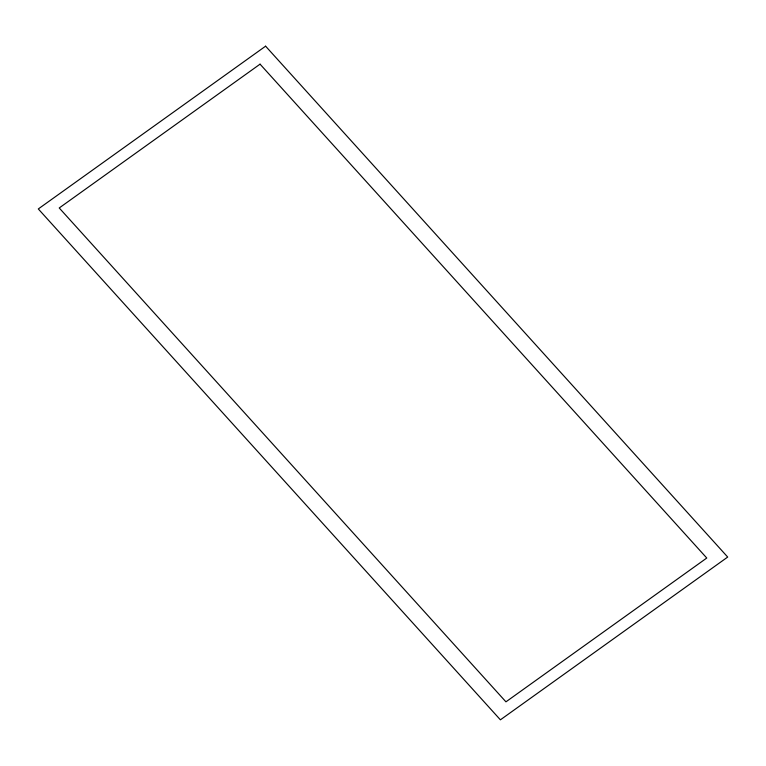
<?xml version="1.0" encoding="UTF-8"?>
<svg xmlns="http://www.w3.org/2000/svg" width="766" height="766" viewBox="0 0 766 766"><rect width="100%" height="100%" fill="white"/><g stroke="black" fill="none" stroke-linecap="round" stroke-linejoin="round"><path stroke-width="1.15" d="M265.601 46.18L38.3 208.946L500.399 719.82L727.7 557.054L265.601 46.18M260.057 64.162L59.231 207.969L505.943 701.838L706.769 558.031L260.057 64.162"/></g></svg>
